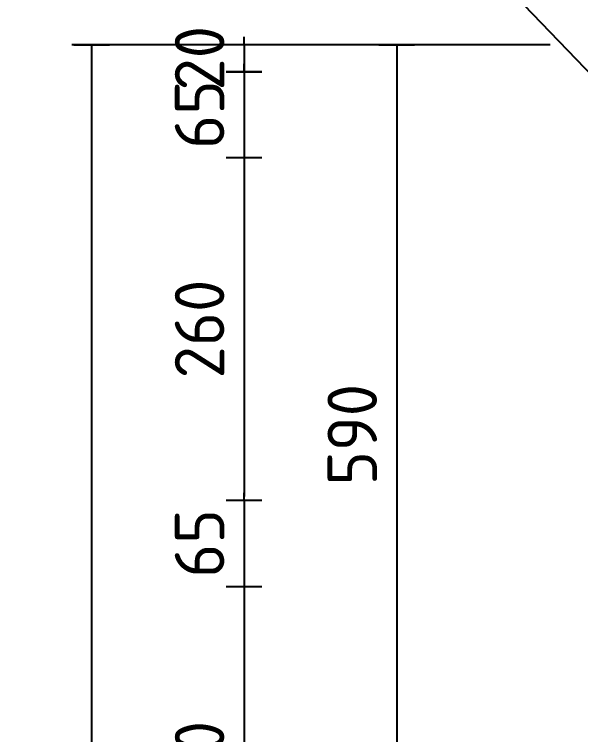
# Model space of a CAD drawing. Extents: x 0 to 1025, y -1312 to 297.
# Drawn here: x 183.42 to 212, y 220.7 to 257.06 of the extents above; entities that cross this region are included whole.
import ezdxf

# ---------------------------------------------------------------- set-up
doc = ezdxf.new("R2010")
doc.units = 0
doc.header["$LTSCALE"] = 6
doc.header["$MEASUREMENT"] = 0
doc.header["$PDSIZE"] = 1
doc.layers.get('0').update_dxf_attribs({"linetype": 'CONTINUOUS'})
doc.layers.get('DEFPOINTS').update_dxf_attribs({"linetype": 'CONTINUOUS'})
doc.layers.add('T25', color=1, linetype='CONTINUOUS')
doc.styles.add('ISO', font='iso3098b.shx')
doc.dimstyles.new('SIGNSDIM', dxfattribs={"dimtxt": 2.5, "dimasz": 0.2, "dimexe": 1, "dimexo": 1.5, "dimgap": 1, "dimtad": 1, "dimtoh": 1, "dimdec": 4, "dimlfac": 15, "dimrnd": 1, "dimdsep": 46, "dimtxsty": 'ISO', "dimblk": 'SGNDIM', "dimcen": 2.5, "dimse2": 1, "dimadec": 0, "dimazin": 0, "dimtfac": 1, "dimtdec": 4, "dimtix": 1, "dimtmove": 0, "dimatfit": 3, "dimldrblk": 'SGNDIM', "dimfxl": 1, "dimtolj": 1, "dimtzin": 0, "dimarcsym": 0})

# ---------------------------------------------------------------- blocks, each defined once
blk = doc.blocks.new('SGNDIM')
for p, q in [((0, 4.5), (0, -4.5)), ((0, 0), (-1, 0))]:
    blk.add_line(p, q)
blk = doc.blocks.new('*D31')
at = {"layer": 'DEFPOINTS', "color": 0, "transparency": 16777216}
for p in [(211.958, 255.524), (202.722, 216.164), (274.327, 216.164)]:
    blk.add_point(p, dxfattribs=at)
at = {"layer": 'T25', "color": 0, "lineweight": -2, "transparency": 16777216}
for p, q in [((210.458, 255.524), (201.722, 255.524)), ((202.722, 255.324), (202.722, 216.364))]:
    blk.add_line(p, q, dxfattribs=at)
at = {"layer": 'T25', "color": 0, "lineweight": -2, "transparency": 16777216, "xscale": 0.2, "yscale": 0.2, "zscale": 0.2}
for p, rotation in [((202.722, 255.524), 90), ((202.722, 216.164), 270)]:
    blk.add_blockref('SGNDIM', p, dxfattribs=dict(at, rotation=rotation))
at = {"layer": 'T25', "color": 0, "transparency": 16777216, "insert": (200.472, 235.844), "char_height": 2.5, "attachment_point": 5, "rotation": 90, "style": 'ISO'}
blk.add_mtext('\\A1;590', dxfattribs=at)
blk = doc.blocks.new('*D32')
at = {"layer": 'DEFPOINTS', "color": 0, "transparency": 16777216}
for p in [(211.939, 255.524), (187.315, 135.553), (211.334, 135.553)]:
    blk.add_point(p, dxfattribs=at)
at = {"layer": 'T25', "color": 0, "lineweight": -2, "transparency": 16777216}
for p, q in [((210.439, 255.524), (186.315, 255.524)), ((187.315, 255.324), (187.315, 135.753))]:
    blk.add_line(p, q, dxfattribs=at)
at = {"layer": 'T25', "color": 0, "lineweight": -2, "transparency": 16777216, "xscale": 0.2, "yscale": 0.2, "zscale": 0.2}
for p, rotation in [((187.315, 255.524), 90), ((187.315, 135.553), 270)]:
    blk.add_blockref('SGNDIM', p, dxfattribs=dict(at, rotation=rotation))
at = {"layer": 'T25', "color": 0, "transparency": 16777216, "insert": (185.065, 195.538), "char_height": 2.5, "attachment_point": 5, "rotation": 90, "style": 'ISO'}
blk.add_mtext('\\A1;1800', dxfattribs=at)
blk = doc.blocks.new('*D35')
at = {"layer": 'DEFPOINTS', "color": 0, "transparency": 16777216}
for p in [(202.722, 255.524), (195.018, 254.166), (202.722, 254.166)]:
    blk.add_point(p, dxfattribs=at)
at = {"layer": 'T25', "color": 0, "lineweight": -2, "transparency": 16777216}
for p, q in [((195.018, 255.724), (195.018, 255.924)), ((195.018, 255.524), (195.018, 254.166)), ((195.018, 253.966), (195.018, 253.766))]:
    blk.add_line(p, q, dxfattribs=at)
at = {"layer": 'T25', "color": 0, "lineweight": -2, "transparency": 16777216, "xscale": 0.2, "yscale": 0.2, "zscale": 0.2}
for p, rotation in [((195.018, 255.524), 270), ((195.018, 254.166), 90)]:
    blk.add_blockref('SGNDIM', p, dxfattribs=dict(at, rotation=rotation))
at = {"layer": 'T25', "color": 0, "transparency": 16777216, "insert": (192.768, 254.845), "char_height": 2.5, "attachment_point": 5, "rotation": 90, "style": 'ISO'}
blk.add_mtext('\\A1;20', dxfattribs=at)
blk = doc.blocks.new('*D36')
at = {"layer": 'DEFPOINTS', "color": 0, "transparency": 16777216}
for p in [(217.205, 254.166), (195.018, 249.836), (217.205, 249.836)]:
    blk.add_point(p, dxfattribs=at)
at = {"layer": 'T25', "color": 0, "lineweight": -2, "transparency": 16777216}
for p, q in [((195.018, 254.366), (195.018, 254.566)), ((195.018, 254.166), (195.018, 249.836)), ((195.018, 249.636), (195.018, 249.436))]:
    blk.add_line(p, q, dxfattribs=at)
at = {"layer": 'T25', "color": 0, "lineweight": -2, "transparency": 16777216, "xscale": 0.2, "yscale": 0.2, "zscale": 0.2}
for p, rotation in [((195.018, 254.166), 270), ((195.018, 249.836), 90)]:
    blk.add_blockref('SGNDIM', p, dxfattribs=dict(at, rotation=rotation))
at = {"layer": 'T25', "color": 0, "transparency": 16777216, "insert": (192.768, 252.001), "char_height": 2.5, "attachment_point": 5, "rotation": 90, "style": 'ISO'}
blk.add_mtext('\\A1;65', dxfattribs=at)
blk = doc.blocks.new('*D37')
at = {"layer": 'DEFPOINTS', "color": 0, "transparency": 16777216}
for p in [(271.767, 249.836), (195.018, 232.514), (271.767, 232.514)]:
    blk.add_point(p, dxfattribs=at)
at = {"layer": 'T25', "color": 0, "lineweight": -2, "transparency": 16777216}
blk.add_line((195.018, 249.636), (195.018, 232.714), dxfattribs=at)
at = {"layer": 'T25', "color": 0, "lineweight": -2, "transparency": 16777216, "xscale": 0.2, "yscale": 0.2, "zscale": 0.2}
for p, rotation in [((195.018, 249.836), 90), ((195.018, 232.514), 270)]:
    blk.add_blockref('SGNDIM', p, dxfattribs=dict(at, rotation=rotation))
at = {"layer": 'T25', "color": 0, "transparency": 16777216, "insert": (192.768, 241.175), "char_height": 2.5, "attachment_point": 5, "rotation": 90, "style": 'ISO'}
blk.add_mtext('\\A1;260', dxfattribs=at)
blk = doc.blocks.new('*D38')
at = {"layer": 'DEFPOINTS', "color": 0, "transparency": 16777216}
for p in [(217.205, 232.514), (195.018, 228.184), (217.205, 228.184)]:
    blk.add_point(p, dxfattribs=at)
at = {"layer": 'T25', "color": 0, "lineweight": -2, "transparency": 16777216}
for p, q in [((195.018, 232.714), (195.018, 232.914)), ((195.018, 232.514), (195.018, 228.184)), ((195.018, 227.984), (195.018, 227.784))]:
    blk.add_line(p, q, dxfattribs=at)
at = {"layer": 'T25', "color": 0, "lineweight": -2, "transparency": 16777216, "xscale": 0.2, "yscale": 0.2, "zscale": 0.2}
for p, rotation in [((195.018, 232.514), 270), ((195.018, 228.184), 90)]:
    blk.add_blockref('SGNDIM', p, dxfattribs=dict(at, rotation=rotation))
at = {"layer": 'T25', "color": 0, "transparency": 16777216, "insert": (192.768, 230.349), "char_height": 2.5, "attachment_point": 5, "rotation": 90, "style": 'ISO'}
blk.add_mtext('\\A1;65', dxfattribs=at)
blk = doc.blocks.new('*D39')
at = {"layer": 'DEFPOINTS', "color": 0, "transparency": 16777216}
for p in [(277.322, 228.184), (195.018, 209.54), (277.322, 209.54)]:
    blk.add_point(p, dxfattribs=at)
at = {"layer": 'T25', "color": 0, "lineweight": -2, "transparency": 16777216}
blk.add_line((195.018, 227.984), (195.018, 209.74), dxfattribs=at)
at = {"layer": 'T25', "color": 0, "lineweight": -2, "transparency": 16777216, "xscale": 0.2, "yscale": 0.2, "zscale": 0.2}
for p, rotation in [((195.018, 228.184), 90), ((195.018, 209.54), 270)]:
    blk.add_blockref('SGNDIM', p, dxfattribs=dict(at, rotation=rotation))
at = {"layer": 'T25', "color": 0, "transparency": 16777216, "insert": (192.768, 218.862), "char_height": 2.5, "attachment_point": 5, "rotation": 90, "style": 'ISO'}
blk.add_mtext('\\A1;280', dxfattribs=at)

msp = doc.modelspace()

# ---------------------------------------------------------------- linework, layer by layer
at = {"layer": 'T25'}
msp.add_line((203.5364192, 255.5239482), (186.499708, 255.5239482), dxfattribs=at)
msp.add_lwpolyline([(220.1712322, 246.0790158), (199.8768646, 267.1701123), (196.076145, 267.1701123)], dxfattribs=at)

# ---------------------------------------------------------------- dimensions: what is measured, and where the dimension line sits
for base, p1, p2, picture, middle in [((195.0180636, 254.1659235), (202.7217673, 255.5239482), (202.7217673, 254.1659235), '*D35', (192.7680636, 254.8449359)), ((195.0180636, 249.8356184), (217.2053452, 254.1659235), (217.2053452, 249.8356184), '*D36', (192.7680636, 252.0007709)), ((195.0180636, 232.5143978), (271.7671901, 249.8356184), (271.7671901, 232.5143978), '*D37', (192.7680636, 241.1750081)), ((195.0180636, 228.1840926), (217.2053452, 232.5143978), (217.2053452, 228.1840926), '*D38', (192.7680636, 230.3492452)), ((195.0180636, 209.5403323), (277.3218571, 228.1840926), (277.3218571, 209.5403323), '*D39', (192.7680636, 218.8622125))]:
    dim = msp.add_linear_dim(base=base, p1=p1, p2=p2, angle=90, dimstyle='SIGNSDIM', override={"dimse1": 1}, dxfattribs=at)
    dim.commit()
    dim.dimension.update_dxf_attribs({"geometry": picture, "text_midpoint": middle})
for base, p1, p2, picture, middle in [((187.3145025, 135.5526226), (211.9385833, 255.5239482), (211.3338104, 135.5526226), '*D32', (185.0645025, 195.5382854)), ((202.7216247, 216.1635577), (211.9583398, 255.5239482), (274.3273679, 216.1635577), '*D31', (200.4716247, 235.843753))]:
    dim = msp.add_linear_dim(base=base, p1=p1, p2=p2, angle=90, dimstyle='SIGNSDIM', dxfattribs=at)
    dim.commit()
    dim.dimension.update_dxf_attribs({"geometry": picture, "text_midpoint": middle})

doc.saveas('drawing.dxf')
